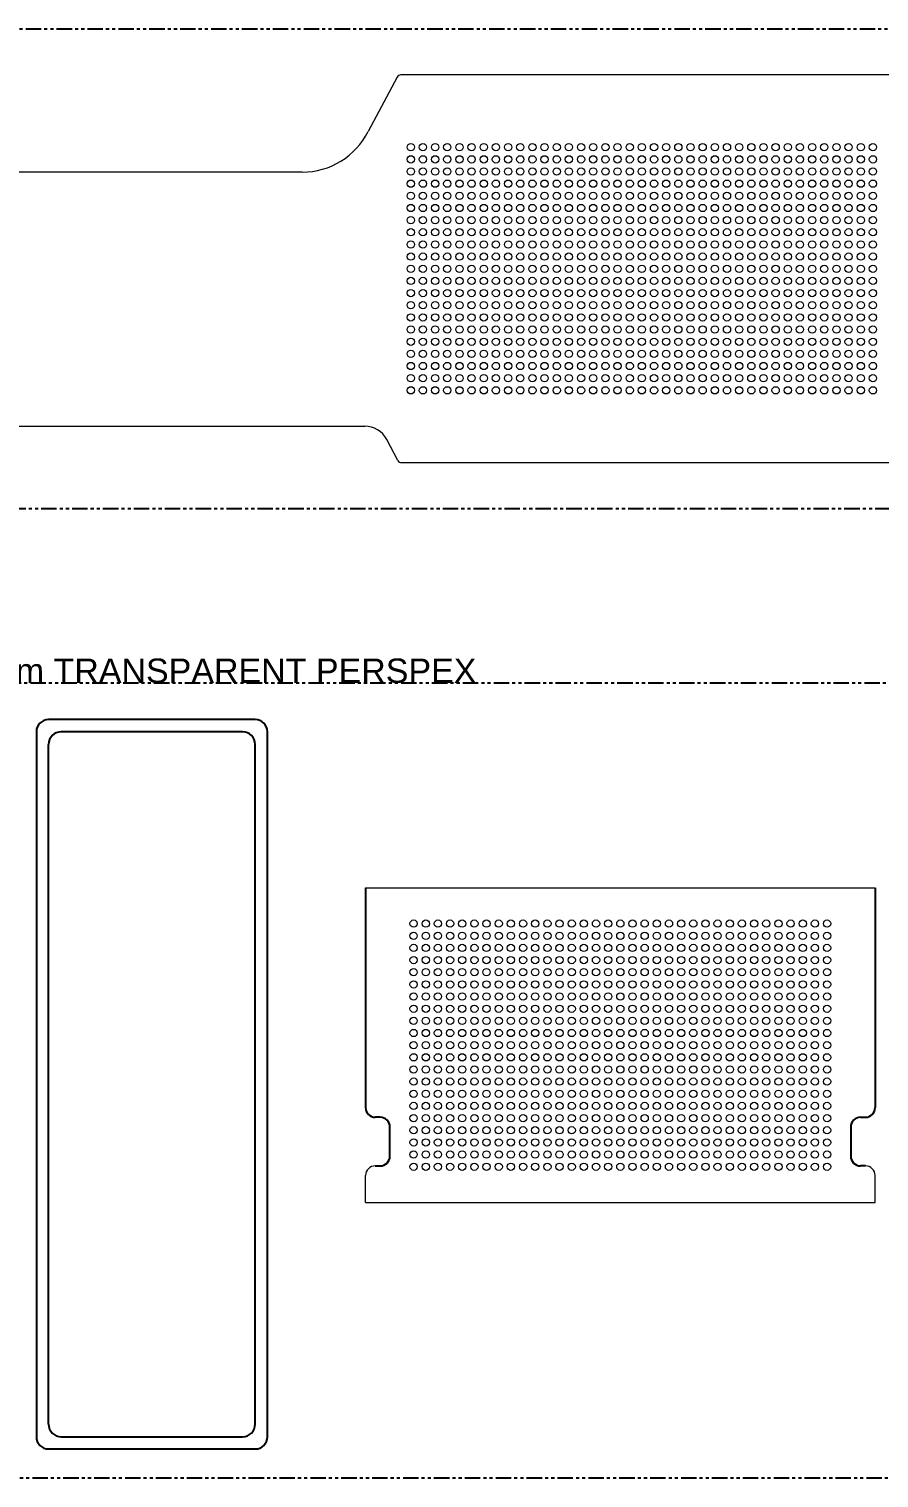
# Model space of a CAD drawing. Header units: millimetres. Extents: x -7 to 2412, y -1919 to -535.
# Drawn here: x 465 to 814, y -1149 to -553 of the extents above; entities that cross this region are included whole.
import ezdxf

# ---------------------------------------------------------------- set-up
doc = ezdxf.new("R2010")
doc.units = ezdxf.units.MM
doc.linetypes.add('PHANTOM', pattern=[12.7, 6.35, -1.27, 1.27, -1.27, 1.27, -1.27])
doc.layers.add('Network', color=7, linetype='PHANTOM')
doc.layers.add('Outer Shell', color=10, linetype='Continuous')
doc.styles.get("Standard").update_dxf_attribs({"font": 'arial.ttf'})

# ---------------------------------------------------------------- blocks, each defined once
blk = doc.blocks.new('A$C375F4423')
at = {"layer": 'Network'}
blk.add_lwpolyline([(451.35, 673.83), (1639.62, 673.83), (1639.62, 346.76), (451.35, 346.76)], close=True, dxfattribs=at)
at = {"layer": 'Outer Shell'}
for p, q in [((563.96, 653.7), (489.46, 653.7)), ((484.21, 368.95), (484.21, 648.45)), ((569.21, 368.95), (569.21, 648.45)), ((614.57, 589.45), (614.57, 499.15)), ((824.07, 589.45), (824.07, 499.15)), ((620.57, 495.15), (618.57, 495.15)), ((818.07, 495.15), (820.07, 495.15)), ((624.57, 479.15), (624.57, 491.15)), ((814.07, 491.15), (814.07, 479.15)), ((618.57, 475.15), (620.57, 475.15)), ((820.07, 475.15), (818.07, 475.15)), ((489.46, 363.7), (563.96, 363.7))]:
    blk.add_line(p, q, dxfattribs=at)
at = {"layer": 'Outer Shell', "linetype": 'Continuous', "lineweight": 15}
for p, q in [((614.57, 589.45), (824.07, 589.45)), ((614.57, 460.15), (614.57, 471.15)), ((824.07, 460.15), (824.07, 471.15)), ((614.57, 460.15), (824.07, 460.15))]:
    blk.add_line(p, q, dxfattribs=at)
at = {"layer": 'Outer Shell'}
for points in [[(569.21, 658.7), (484.21, 658.7)], [(479.21, 653.7), (479.21, 363.7)], [(574.21, 363.7), (574.21, 653.7)], [(484.21, 358.7), (569.21, 358.7)]]:
    blk.add_lwpolyline(points, dxfattribs=at)
for centre, radius, start, end in [((484.21, 653.7), 5, 90, 180), ((569.21, 653.7), 5, 0, 90), ((489.46, 648.45), 5.25, 90, 180), ((563.96, 648.45), 5.25, 0, 90), ((618.57, 499.15), 4, 180, 270), ((620.57, 491.15), 4, 0, 90), ((818.07, 491.15), 4, 90, 180), ((820.07, 499.15), 4, 270, 0), ((620.57, 479.15), 4, 270, 0), ((818.07, 479.15), 4, 180, 270), ((484.21, 363.7), 5, 180, 270), ((489.46, 368.95), 5.25, 180, 270), ((563.96, 368.95), 5.25, 270, 0), ((569.21, 363.7), 5, 270, 0)]:
    blk.add_arc(centre, radius, start, end, dxfattribs=at)
at = {"layer": 'Outer Shell', "lineweight": 15}
for centre, start, end in [((618.57, 471.15), 90, 180), ((820.07, 471.15), 0, 90)]:
    blk.add_arc(centre, 4, start, end, dxfattribs=at)
blk.add_text('4mm TRANSPARENT PERSPEX', height=10).set_placement((451.35, 673.83))

msp = doc.modelspace()

# ---------------------------------------------------------------- linework, layer by layer
at = {"layer": 'Network'}
msp.add_lwpolyline([(-6.61, -553.31), (971.32, -553.31), (971.32, -750.74), (-6.61, -750.74)], close=True, dxfattribs=at)
at = {"layer": 'Outer Shell', "linetype": 'Continuous', "lineweight": 15}
for p, q in [((616.01, -573.12), (604.06, -595.48)), ((911.63, -572.19), (617.55, -572.19)), ((577, -612.19), (395.45, -612.19)), ((370.92, -716.69), (602.67, -716.69)), ((616.34, -730.77), (611.71, -722.11)), ((617.88, -731.69), (911.63, -731.69))]:
    msp.add_line(p, q, dxfattribs=at)
for centre in [(621.63, -601.94), (626.63, -601.94), (631.63, -601.94), (636.63, -601.94), (641.63, -601.94), (646.63, -601.94), (651.63, -601.94), (656.63, -601.94), (661.63, -601.94), (666.63, -601.94), (671.63, -601.94), (676.63, -601.94), (681.63, -601.94), (686.63, -601.94), (691.63, -601.94), (696.63, -601.94), (701.63, -601.94), (706.63, -601.94), (711.63, -601.94), (716.63, -601.94), (721.63, -601.94), (726.63, -601.94), (731.63, -601.94), (736.63, -601.94), (741.63, -601.94), (746.63, -601.94), (751.63, -601.94), (756.63, -601.94), (761.63, -601.94), (766.63, -601.94), (771.63, -601.94), (776.63, -601.94), (781.63, -601.94), (786.63, -601.94), (791.63, -601.94), (796.63, -601.94), (801.63, -601.94), (806.63, -601.94), (811.63, -601.94), (621.63, -606.94), (626.63, -606.94), (631.63, -606.94), (636.63, -606.94), (641.63, -606.94), (646.63, -606.94), (651.63, -606.94), (656.63, -606.94), (661.63, -606.94), (666.63, -606.94), (671.63, -606.94), (676.63, -606.94), (681.63, -606.94), (686.63, -606.94), (691.63, -606.94), (696.63, -606.94), (701.63, -606.94), (706.63, -606.94), (711.63, -606.94), (716.63, -606.94), (721.63, -606.94), (726.63, -606.94), (731.63, -606.94), (736.63, -606.94), (741.63, -606.94), (746.63, -606.94), (751.63, -606.94), (756.63, -606.94), (761.63, -606.94), (766.63, -606.94), (771.63, -606.94), (776.63, -606.94), (781.63, -606.94), (786.63, -606.94), (791.63, -606.94), (796.63, -606.94), (801.63, -606.94), (806.63, -606.94), (811.63, -606.94), (621.63, -611.94), (626.63, -611.94), (631.63, -611.94), (636.63, -611.94), (641.63, -611.94), (646.63, -611.94), (651.63, -611.94), (656.63, -611.94), (661.63, -611.94), (666.63, -611.94), (671.63, -611.94), (676.63, -611.94), (681.63, -611.94), (686.63, -611.94), (691.63, -611.94), (696.63, -611.94), (701.63, -611.94), (706.63, -611.94), (711.63, -611.94), (716.63, -611.94), (721.63, -611.94), (726.63, -611.94), (731.63, -611.94), (736.63, -611.94), (741.63, -611.94), (746.63, -611.94), (751.63, -611.94), (756.63, -611.94), (761.63, -611.94), (766.63, -611.94), (771.63, -611.94), (776.63, -611.94), (781.63, -611.94), (786.63, -611.94), (791.63, -611.94), (796.63, -611.94), (801.63, -611.94), (806.63, -611.94), (811.63, -611.94), (621.63, -616.94), (626.63, -616.94), (631.63, -616.94), (636.63, -616.94), (641.63, -616.94), (646.63, -616.94), (651.63, -616.94), (656.63, -616.94), (661.63, -616.94), (666.63, -616.94), (671.63, -616.94), (676.63, -616.94), (681.63, -616.94), (686.63, -616.94), (691.63, -616.94), (696.63, -616.94), (701.63, -616.94), (706.63, -616.94), (711.63, -616.94), (716.63, -616.94), (721.63, -616.94), (726.63, -616.94), (731.63, -616.94), (736.63, -616.94), (741.63, -616.94), (746.63, -616.94), (751.63, -616.94), (756.63, -616.94), (761.63, -616.94), (766.63, -616.94), (771.63, -616.94), (776.63, -616.94), (781.63, -616.94), (786.63, -616.94), (791.63, -616.94), (796.63, -616.94), (801.63, -616.94), (806.63, -616.94), (811.63, -616.94), (621.63, -621.94), (621.63, -626.94), (626.63, -621.94), (626.63, -626.94), (631.63, -621.94), (631.63, -626.94), (636.63, -621.94), (636.63, -626.94), (641.63, -621.94), (641.63, -626.94), (646.63, -621.94), (646.63, -626.94), (651.63, -621.94), (651.63, -626.94), (656.63, -621.94), (656.63, -626.94), (661.63, -621.94), (661.63, -626.94), (666.63, -621.94), (666.63, -626.94), (671.63, -621.94), (671.63, -626.94), (676.63, -621.94), (676.63, -626.94), (681.63, -621.94), (681.63, -626.94), (686.63, -621.94), (686.63, -626.94), (691.63, -621.94), (691.63, -626.94), (696.63, -621.94), (696.63, -626.94), (701.63, -621.94), (701.63, -626.94), (706.63, -621.94), (706.63, -626.94), (711.63, -621.94), (711.63, -626.94), (716.63, -621.94), (716.63, -626.94), (721.63, -621.94), (721.63, -626.94), (726.63, -621.94), (726.63, -626.94), (731.63, -621.94), (731.63, -626.94), (736.63, -621.94), (736.63, -626.94), (741.63, -621.94), (741.63, -626.94), (746.63, -621.94), (746.63, -626.94), (751.63, -621.94), (751.63, -626.94), (756.63, -621.94), (756.63, -626.94), (761.63, -621.94), (761.63, -626.94), (766.63, -621.94), (766.63, -626.94), (771.63, -621.94), (771.63, -626.94), (776.63, -621.94), (776.63, -626.94), (781.63, -621.94), (781.63, -626.94), (786.63, -621.94), (786.63, -626.94), (791.63, -621.94), (791.63, -626.94), (796.63, -621.94), (796.63, -626.94), (801.63, -621.94), (801.63, -626.94), (806.63, -621.94), (806.63, -626.94), (811.63, -621.94), (811.63, -626.94), (621.63, -631.94), (626.63, -631.94), (631.63, -631.94), (636.63, -631.94), (641.63, -631.94), (646.63, -631.94), (651.63, -631.94), (656.63, -631.94), (661.63, -631.94), (666.63, -631.94), (671.63, -631.94), (676.63, -631.94), (681.63, -631.94), (686.63, -631.94), (691.63, -631.94), (696.63, -631.94), (701.63, -631.94), (706.63, -631.94), (711.63, -631.94), (716.63, -631.94), (721.63, -631.94), (726.63, -631.94), (731.63, -631.94), (736.63, -631.94), (741.63, -631.94), (746.63, -631.94), (751.63, -631.94), (756.63, -631.94), (761.63, -631.94), (766.63, -631.94), (771.63, -631.94), (776.63, -631.94), (781.63, -631.94), (786.63, -631.94), (791.63, -631.94), (796.63, -631.94), (801.63, -631.94), (806.63, -631.94), (811.63, -631.94), (621.63, -636.94), (626.63, -636.94), (631.63, -636.94), (636.63, -636.94), (641.63, -636.94), (646.63, -636.94), (651.63, -636.94), (656.63, -636.94), (661.63, -636.94), (666.63, -636.94), (671.63, -636.94), (676.63, -636.94), (681.63, -636.94), (686.63, -636.94), (691.63, -636.94), (696.63, -636.94), (701.63, -636.94), (706.63, -636.94), (711.63, -636.94), (716.63, -636.94), (721.63, -636.94), (726.63, -636.94), (731.63, -636.94), (736.63, -636.94), (741.63, -636.94), (746.63, -636.94), (751.63, -636.94), (756.63, -636.94), (761.63, -636.94), (766.63, -636.94), (771.63, -636.94), (776.63, -636.94), (781.63, -636.94), (786.63, -636.94), (791.63, -636.94), (796.63, -636.94), (801.63, -636.94), (806.63, -636.94), (811.63, -636.94), (621.63, -641.94), (626.63, -641.94), (631.63, -641.94), (636.63, -641.94), (641.63, -641.94), (646.63, -641.94), (651.63, -641.94), (656.63, -641.94), (661.63, -641.94), (666.63, -641.94), (671.63, -641.94), (676.63, -641.94), (681.63, -641.94), (686.63, -641.94), (691.63, -641.94), (696.63, -641.94), (701.63, -641.94), (706.63, -641.94), (711.63, -641.94), (716.63, -641.94), (721.63, -641.94), (726.63, -641.94), (731.63, -641.94), (736.63, -641.94), (741.63, -641.94), (746.63, -641.94), (751.63, -641.94), (756.63, -641.94), (761.63, -641.94), (766.63, -641.94), (771.63, -641.94), (776.63, -641.94), (781.63, -641.94), (786.63, -641.94), (791.63, -641.94), (796.63, -641.94), (801.63, -641.94), (806.63, -641.94), (811.63, -641.94), (621.63, -646.94), (626.63, -646.94), (631.63, -646.94), (636.63, -646.94), (641.63, -646.94), (646.63, -646.94), (651.63, -646.94), (656.63, -646.94), (661.63, -646.94), (666.63, -646.94), (671.63, -646.94), (676.63, -646.94), (681.63, -646.94), (686.63, -646.94), (691.63, -646.94), (696.63, -646.94), (701.63, -646.94), (706.63, -646.94), (711.63, -646.94), (716.63, -646.94), (721.63, -646.94), (726.63, -646.94), (731.63, -646.94), (736.63, -646.94), (741.63, -646.94), (746.63, -646.94), (751.63, -646.94), (756.63, -646.94), (761.63, -646.94), (766.63, -646.94), (771.63, -646.94), (776.63, -646.94), (781.63, -646.94), (786.63, -646.94), (791.63, -646.94), (796.63, -646.94), (801.63, -646.94), (806.63, -646.94), (811.63, -646.94), (621.63, -651.94), (621.63, -656.94), (626.63, -651.94), (626.63, -656.94), (631.63, -651.94), (631.63, -656.94), (636.63, -651.94), (636.63, -656.94), (641.63, -651.94), (641.63, -656.94), (646.63, -651.94), (646.63, -656.94), (651.63, -651.94), (651.63, -656.94), (656.63, -651.94), (656.63, -656.94), (661.63, -651.94), (661.63, -656.94), (666.63, -651.94), (666.63, -656.94), (671.63, -651.94), (671.63, -656.94), (676.63, -651.94), (676.63, -656.94), (681.63, -651.94), (681.63, -656.94), (686.63, -651.94), (686.63, -656.94), (691.63, -651.94), (691.63, -656.94), (696.63, -651.94), (696.63, -656.94), (701.63, -651.94), (701.63, -656.94), (706.63, -651.94), (706.63, -656.94), (711.63, -651.94), (711.63, -656.94), (716.63, -651.94), (716.63, -656.94), (721.63, -651.94), (721.63, -656.94), (726.63, -651.94), (726.63, -656.94), (731.63, -651.94), (731.63, -656.94), (736.63, -651.94), (736.63, -656.94), (741.63, -651.94), (741.63, -656.94), (746.63, -651.94), (746.63, -656.94), (751.63, -651.94), (751.63, -656.94), (756.63, -651.94), (756.63, -656.94), (761.63, -651.94), (761.63, -656.94), (766.63, -651.94), (766.63, -656.94), (771.63, -651.94), (771.63, -656.94), (776.63, -651.94), (776.63, -656.94), (781.63, -651.94), (781.63, -656.94), (786.63, -651.94), (786.63, -656.94), (791.63, -651.94), (791.63, -656.94), (796.63, -651.94), (796.63, -656.94), (801.63, -651.94), (801.63, -656.94), (806.63, -651.94), (806.63, -656.94), (811.63, -651.94), (811.63, -656.94), (621.63, -661.94), (626.63, -661.94), (631.63, -661.94), (636.63, -661.94), (641.63, -661.94), (646.63, -661.94), (651.63, -661.94), (656.63, -661.94), (661.63, -661.94), (666.63, -661.94), (671.63, -661.94), (676.63, -661.94), (681.63, -661.94), (686.63, -661.94), (691.63, -661.94), (696.63, -661.94), (701.63, -661.94), (706.63, -661.94), (711.63, -661.94), (716.63, -661.94), (721.63, -661.94), (726.63, -661.94), (731.63, -661.94), (736.63, -661.94), (741.63, -661.94), (746.63, -661.94), (751.63, -661.94), (756.63, -661.94), (761.63, -661.94), (766.63, -661.94), (771.63, -661.94), (776.63, -661.94), (781.63, -661.94), (786.63, -661.94), (791.63, -661.94), (796.63, -661.94), (801.63, -661.94), (806.63, -661.94), (811.63, -661.94), (621.63, -666.94), (626.63, -666.94), (631.63, -666.94), (636.63, -666.94), (641.63, -666.94), (646.63, -666.94), (651.63, -666.94), (656.63, -666.94), (661.63, -666.94), (666.63, -666.94), (671.63, -666.94), (676.63, -666.94), (681.63, -666.94), (686.63, -666.94), (691.63, -666.94), (696.63, -666.94), (701.63, -666.94), (706.63, -666.94), (711.63, -666.94), (716.63, -666.94), (721.63, -666.94), (726.63, -666.94), (731.63, -666.94), (736.63, -666.94), (741.63, -666.94), (746.63, -666.94), (751.63, -666.94), (756.63, -666.94), (761.63, -666.94), (766.63, -666.94), (771.63, -666.94), (776.63, -666.94), (781.63, -666.94), (786.63, -666.94), (791.63, -666.94), (796.63, -666.94), (801.63, -666.94), (806.63, -666.94), (811.63, -666.94), (621.63, -671.94), (626.63, -671.94), (631.63, -671.94), (636.63, -671.94), (641.63, -671.94), (646.63, -671.94), (651.63, -671.94), (656.63, -671.94), (661.63, -671.94), (666.63, -671.94), (671.63, -671.94), (676.63, -671.94), (681.63, -671.94), (686.63, -671.94), (691.63, -671.94), (696.63, -671.94), (701.63, -671.94), (706.63, -671.94), (711.63, -671.94), (716.63, -671.94), (721.63, -671.94), (726.63, -671.94), (731.63, -671.94), (736.63, -671.94), (741.63, -671.94), (746.63, -671.94), (751.63, -671.94), (756.63, -671.94), (761.63, -671.94), (766.63, -671.94), (771.63, -671.94), (776.63, -671.94), (781.63, -671.94), (786.63, -671.94), (791.63, -671.94), (796.63, -671.94), (801.63, -671.94), (806.63, -671.94), (811.63, -671.94), (621.63, -676.94), (626.63, -676.94), (631.63, -676.94), (636.63, -676.94), (641.63, -676.94), (646.63, -676.94), (651.63, -676.94), (656.63, -676.94), (661.63, -676.94), (666.63, -676.94), (671.63, -676.94), (676.63, -676.94), (681.63, -676.94), (686.63, -676.94), (691.63, -676.94), (696.63, -676.94), (701.63, -676.94), (706.63, -676.94), (711.63, -676.94), (716.63, -676.94), (721.63, -676.94), (726.63, -676.94), (731.63, -676.94), (736.63, -676.94), (741.63, -676.94), (746.63, -676.94), (751.63, -676.94), (756.63, -676.94), (761.63, -676.94), (766.63, -676.94), (771.63, -676.94), (776.63, -676.94), (781.63, -676.94), (786.63, -676.94), (791.63, -676.94), (796.63, -676.94), (801.63, -676.94), (806.63, -676.94), (811.63, -676.94), (621.63, -681.94), (626.63, -681.94), (631.63, -681.94), (636.63, -681.94), (641.63, -681.94), (646.63, -681.94), (651.63, -681.94), (656.63, -681.94), (661.63, -681.94), (666.63, -681.94), (671.63, -681.94), (676.63, -681.94), (681.63, -681.94), (686.63, -681.94), (691.63, -681.94), (696.63, -681.94), (701.63, -681.94), (706.63, -681.94), (711.63, -681.94), (716.63, -681.94), (721.63, -681.94), (726.63, -681.94), (731.63, -681.94), (736.63, -681.94), (741.63, -681.94), (746.63, -681.94), (751.63, -681.94), (756.63, -681.94), (761.63, -681.94), (766.63, -681.94), (771.63, -681.94), (776.63, -681.94), (781.63, -681.94), (786.63, -681.94), (791.63, -681.94), (796.63, -681.94), (801.63, -681.94), (806.63, -681.94), (811.63, -681.94), (621.63, -686.94), (621.63, -691.94), (626.63, -686.94), (626.63, -691.94), (631.63, -686.94), (631.63, -691.94), (636.63, -686.94), (636.63, -691.94), (641.63, -686.94), (641.63, -691.94), (646.63, -686.94), (646.63, -691.94), (651.63, -686.94), (651.63, -691.94), (656.63, -686.94), (656.63, -691.94), (661.63, -686.94), (661.63, -691.94), (666.63, -686.94), (666.63, -691.94), (671.63, -686.94), (671.63, -691.94), (676.63, -686.94), (676.63, -691.94), (681.63, -686.94), (681.63, -691.94), (686.63, -686.94), (686.63, -691.94), (691.63, -686.94), (691.63, -691.94), (696.63, -686.94), (696.63, -691.94), (701.63, -686.94), (701.63, -691.94), (706.63, -686.94), (706.63, -691.94), (711.63, -686.94), (711.63, -691.94), (716.63, -686.94), (716.63, -691.94), (721.63, -686.94), (721.63, -691.94), (726.63, -686.94), (726.63, -691.94), (731.63, -686.94), (731.63, -691.94), (736.63, -686.94), (736.63, -691.94), (741.63, -686.94), (741.63, -691.94), (746.63, -686.94), (746.63, -691.94), (751.63, -686.94), (751.63, -691.94), (756.63, -686.94), (756.63, -691.94), (761.63, -686.94), (761.63, -691.94), (766.63, -686.94), (766.63, -691.94), (771.63, -686.94), (771.63, -691.94), (776.63, -686.94), (776.63, -691.94), (781.63, -686.94), (781.63, -691.94), (786.63, -686.94), (786.63, -691.94), (791.63, -686.94), (791.63, -691.94), (796.63, -686.94), (796.63, -691.94), (801.63, -686.94), (801.63, -691.94), (806.63, -686.94), (806.63, -691.94), (811.63, -686.94), (811.63, -691.94), (621.63, -696.94), (626.63, -696.94), (631.63, -696.94), (636.63, -696.94), (641.63, -696.94), (646.63, -696.94), (651.63, -696.94), (656.63, -696.94), (661.63, -696.94), (666.63, -696.94), (671.63, -696.94), (676.63, -696.94), (681.63, -696.94), (686.63, -696.94), (691.63, -696.94), (696.63, -696.94), (701.63, -696.94), (706.63, -696.94), (711.63, -696.94), (716.63, -696.94), (721.63, -696.94), (726.63, -696.94), (731.63, -696.94), (736.63, -696.94), (741.63, -696.94), (746.63, -696.94), (751.63, -696.94), (756.63, -696.94), (761.63, -696.94), (766.63, -696.94), (771.63, -696.94), (776.63, -696.94), (781.63, -696.94), (786.63, -696.94), (791.63, -696.94), (796.63, -696.94), (801.63, -696.94), (806.63, -696.94), (811.63, -696.94), (621.63, -701.94), (626.63, -701.94), (631.63, -701.94), (636.63, -701.94), (641.63, -701.94), (646.63, -701.94), (651.63, -701.94), (656.63, -701.94), (661.63, -701.94), (666.63, -701.94), (671.63, -701.94), (676.63, -701.94), (681.63, -701.94), (686.63, -701.94), (691.63, -701.94), (696.63, -701.94), (701.63, -701.94), (706.63, -701.94), (711.63, -701.94), (716.63, -701.94), (721.63, -701.94), (726.63, -701.94), (731.63, -701.94), (736.63, -701.94), (741.63, -701.94), (746.63, -701.94), (751.63, -701.94), (756.63, -701.94), (761.63, -701.94), (766.63, -701.94), (771.63, -701.94), (776.63, -701.94), (781.63, -701.94), (786.63, -701.94), (791.63, -701.94), (796.63, -701.94), (801.63, -701.94), (806.63, -701.94), (811.63, -701.94), (622.78, -921.29), (627.78, -921.29), (632.78, -921.29), (637.78, -921.29), (642.78, -921.29), (647.78, -921.29), (652.78, -921.29), (657.78, -921.29), (662.78, -921.29), (667.78, -921.29), (672.78, -921.29), (677.78, -921.29), (682.78, -921.29), (687.78, -921.29), (692.78, -921.29), (697.78, -921.29), (702.78, -921.29), (707.78, -921.29), (712.78, -921.29), (717.78, -921.29), (722.78, -921.29), (727.78, -921.29), (732.78, -921.29), (737.78, -921.29), (742.78, -921.29), (747.78, -921.29), (752.78, -921.29), (757.78, -921.29), (762.78, -921.29), (767.78, -921.29), (772.78, -921.29), (777.78, -921.29), (782.78, -921.29), (787.78, -921.29), (792.78, -921.29), (622.78, -926.29), (622.78, -931.29), (627.78, -926.29), (627.78, -931.29), (632.78, -926.29), (632.78, -931.29), (637.78, -926.29), (637.78, -931.29), (642.78, -926.29), (642.78, -931.29), (647.78, -926.29), (647.78, -931.29), (652.78, -926.29), (652.78, -931.29), (657.78, -926.29), (657.78, -931.29), (662.78, -926.29), (662.78, -931.29), (667.78, -926.29), (667.78, -931.29), (672.78, -926.29), (672.78, -931.29), (677.78, -926.29), (677.78, -931.29), (682.78, -926.29), (682.78, -931.29), (687.78, -926.29), (687.78, -931.29), (692.78, -926.29), (692.78, -931.29), (697.78, -926.29), (697.78, -931.29), (702.78, -926.29), (702.78, -931.29), (707.78, -926.29), (707.78, -931.29), (712.78, -926.29), (712.78, -931.29), (717.78, -926.29), (717.78, -931.29), (722.78, -926.29), (722.78, -931.29), (727.78, -926.29), (727.78, -931.29), (732.78, -926.29), (732.78, -931.29), (737.78, -926.29), (737.78, -931.29), (742.78, -926.29), (742.78, -931.29), (747.78, -926.29), (747.78, -931.29), (752.78, -926.29), (752.78, -931.29), (757.78, -926.29), (757.78, -931.29), (762.78, -926.29), (762.78, -931.29), (767.78, -926.29), (767.78, -931.29), (772.78, -926.29), (772.78, -931.29), (777.78, -926.29), (777.78, -931.29), (782.78, -926.29), (782.78, -931.29), (787.78, -926.29), (787.78, -931.29), (792.78, -926.29), (792.78, -931.29), (622.78, -936.29), (627.78, -936.29), (632.78, -936.29), (637.78, -936.29), (642.78, -936.29), (647.78, -936.29), (652.78, -936.29), (657.78, -936.29), (662.78, -936.29), (667.78, -936.29), (672.78, -936.29), (677.78, -936.29), (682.78, -936.29), (687.78, -936.29), (692.78, -936.29), (697.78, -936.29), (702.78, -936.29), (707.78, -936.29), (712.78, -936.29), (717.78, -936.29), (722.78, -936.29), (727.78, -936.29), (732.78, -936.29), (737.78, -936.29), (742.78, -936.29), (747.78, -936.29), (752.78, -936.29), (757.78, -936.29), (762.78, -936.29), (767.78, -936.29), (772.78, -936.29), (777.78, -936.29), (782.78, -936.29), (787.78, -936.29), (792.78, -936.29), (622.78, -941.29), (627.78, -941.29), (632.78, -941.29), (637.78, -941.29), (642.78, -941.29), (647.78, -941.29), (652.78, -941.29), (657.78, -941.29), (662.78, -941.29), (667.78, -941.29), (672.78, -941.29), (677.78, -941.29), (682.78, -941.29), (687.78, -941.29), (692.78, -941.29), (697.78, -941.29), (702.78, -941.29), (707.78, -941.29), (712.78, -941.29), (717.78, -941.29), (722.78, -941.29), (727.78, -941.29), (732.78, -941.29), (737.78, -941.29), (742.78, -941.29), (747.78, -941.29), (752.78, -941.29), (757.78, -941.29), (762.78, -941.29), (767.78, -941.29), (772.78, -941.29), (777.78, -941.29), (782.78, -941.29), (787.78, -941.29), (792.78, -941.29), (622.78, -946.29), (627.78, -946.29), (632.78, -946.29), (637.78, -946.29), (642.78, -946.29), (647.78, -946.29), (652.78, -946.29), (657.78, -946.29), (662.78, -946.29), (667.78, -946.29), (672.78, -946.29), (677.78, -946.29), (682.78, -946.29), (687.78, -946.29), (692.78, -946.29), (697.78, -946.29), (702.78, -946.29), (707.78, -946.29), (712.78, -946.29), (717.78, -946.29), (722.78, -946.29), (727.78, -946.29), (732.78, -946.29), (737.78, -946.29), (742.78, -946.29), (747.78, -946.29), (752.78, -946.29), (757.78, -946.29), (762.78, -946.29), (767.78, -946.29), (772.78, -946.29), (777.78, -946.29), (782.78, -946.29), (787.78, -946.29), (792.78, -946.29), (622.78, -951.29), (627.78, -951.29), (632.78, -951.29), (637.78, -951.29), (642.78, -951.29), (647.78, -951.29), (652.78, -951.29), (657.78, -951.29), (662.78, -951.29), (667.78, -951.29), (672.78, -951.29), (677.78, -951.29), (682.78, -951.29), (687.78, -951.29), (692.78, -951.29), (697.78, -951.29), (702.78, -951.29), (707.78, -951.29), (712.78, -951.29), (717.78, -951.29), (722.78, -951.29), (727.78, -951.29), (732.78, -951.29), (737.78, -951.29), (742.78, -951.29), (747.78, -951.29), (752.78, -951.29), (757.78, -951.29), (762.78, -951.29), (767.78, -951.29), (772.78, -951.29), (777.78, -951.29), (782.78, -951.29), (787.78, -951.29), (792.78, -951.29), (622.78, -956.29), (627.78, -956.29), (632.78, -956.29), (637.78, -956.29), (642.78, -956.29), (647.78, -956.29), (652.78, -956.29), (657.78, -956.29), (662.78, -956.29), (667.78, -956.29), (672.78, -956.29), (677.78, -956.29), (682.78, -956.29), (687.78, -956.29), (692.78, -956.29), (697.78, -956.29), (702.78, -956.29), (707.78, -956.29), (712.78, -956.29), (717.78, -956.29), (722.78, -956.29), (727.78, -956.29), (732.78, -956.29), (737.78, -956.29), (742.78, -956.29), (747.78, -956.29), (752.78, -956.29), (757.78, -956.29), (762.78, -956.29), (767.78, -956.29), (772.78, -956.29), (777.78, -956.29), (782.78, -956.29), (787.78, -956.29), (792.78, -956.29), (622.78, -961.29), (622.78, -966.29), (627.78, -961.29), (627.78, -966.29), (632.78, -961.29), (632.78, -966.29), (637.78, -961.29), (637.78, -966.29), (642.78, -961.29), (642.78, -966.29), (647.78, -961.29), (647.78, -966.29), (652.78, -961.29), (652.78, -966.29), (657.78, -961.29), (657.78, -966.29), (662.78, -961.29), (662.78, -966.29), (667.78, -961.29), (667.78, -966.29), (672.78, -961.29), (672.78, -966.29), (677.78, -961.29), (677.78, -966.29), (682.78, -961.29), (682.78, -966.29), (687.78, -961.29), (687.78, -966.29), (692.78, -961.29), (692.78, -966.29), (697.78, -961.29), (697.78, -966.29), (702.78, -961.29), (702.78, -966.29), (707.78, -961.29), (707.78, -966.29), (712.78, -961.29), (712.78, -966.29), (717.78, -961.29), (717.78, -966.29), (722.78, -961.29), (722.78, -966.29), (727.78, -961.29), (727.78, -966.29), (732.78, -961.29), (732.78, -966.29), (737.78, -961.29), (737.78, -966.29), (742.78, -961.29), (742.78, -966.29), (747.78, -961.29), (747.78, -966.29), (752.78, -961.29), (752.78, -966.29), (757.78, -961.29), (757.78, -966.29), (762.78, -961.29), (762.78, -966.29), (767.78, -961.29), (767.78, -966.29), (772.78, -961.29), (772.78, -966.29), (777.78, -961.29), (777.78, -966.29), (782.78, -961.29), (782.78, -966.29), (787.78, -961.29), (787.78, -966.29), (792.78, -961.29), (792.78, -966.29), (622.78, -971.29), (627.78, -971.29), (632.78, -971.29), (637.78, -971.29), (642.78, -971.29), (647.78, -971.29), (652.78, -971.29), (657.78, -971.29), (662.78, -971.29), (667.78, -971.29), (672.78, -971.29), (677.78, -971.29), (682.78, -971.29), (687.78, -971.29), (692.78, -971.29), (697.78, -971.29), (702.78, -971.29), (707.78, -971.29), (712.78, -971.29), (717.78, -971.29), (722.78, -971.29), (727.78, -971.29), (732.78, -971.29), (737.78, -971.29), (742.78, -971.29), (747.78, -971.29), (752.78, -971.29), (757.78, -971.29), (762.78, -971.29), (767.78, -971.29), (772.78, -971.29), (777.78, -971.29), (782.78, -971.29), (787.78, -971.29), (792.78, -971.29), (622.78, -976.29), (627.78, -976.29), (632.78, -976.29), (637.78, -976.29), (642.78, -976.29), (647.78, -976.29), (652.78, -976.29), (657.78, -976.29), (662.78, -976.29), (667.78, -976.29), (672.78, -976.29), (677.78, -976.29), (682.78, -976.29), (687.78, -976.29), (692.78, -976.29), (697.78, -976.29), (702.78, -976.29), (707.78, -976.29), (712.78, -976.29), (717.78, -976.29), (722.78, -976.29), (727.78, -976.29), (732.78, -976.29), (737.78, -976.29), (742.78, -976.29), (747.78, -976.29), (752.78, -976.29), (757.78, -976.29), (762.78, -976.29), (767.78, -976.29), (772.78, -976.29), (777.78, -976.29), (782.78, -976.29), (787.78, -976.29), (792.78, -976.29), (622.78, -981.29), (627.78, -981.29), (632.78, -981.29), (637.78, -981.29), (642.78, -981.29), (647.78, -981.29), (652.78, -981.29), (657.78, -981.29), (662.78, -981.29), (667.78, -981.29), (672.78, -981.29), (677.78, -981.29), (682.78, -981.29), (687.78, -981.29), (692.78, -981.29), (697.78, -981.29), (702.78, -981.29), (707.78, -981.29), (712.78, -981.29), (717.78, -981.29), (722.78, -981.29), (727.78, -981.29), (732.78, -981.29), (737.78, -981.29), (742.78, -981.29), (747.78, -981.29), (752.78, -981.29), (757.78, -981.29), (762.78, -981.29), (767.78, -981.29), (772.78, -981.29), (777.78, -981.29), (782.78, -981.29), (787.78, -981.29), (792.78, -981.29), (622.78, -986.29), (627.78, -986.29), (632.78, -986.29), (637.78, -986.29), (642.78, -986.29), (647.78, -986.29), (652.78, -986.29), (657.78, -986.29), (662.78, -986.29), (667.78, -986.29), (672.78, -986.29), (677.78, -986.29), (682.78, -986.29), (687.78, -986.29), (692.78, -986.29), (697.78, -986.29), (702.78, -986.29), (707.78, -986.29), (712.78, -986.29), (717.78, -986.29), (722.78, -986.29), (727.78, -986.29), (732.78, -986.29), (737.78, -986.29), (742.78, -986.29), (747.78, -986.29), (752.78, -986.29), (757.78, -986.29), (762.78, -986.29), (767.78, -986.29), (772.78, -986.29), (777.78, -986.29), (782.78, -986.29), (787.78, -986.29), (792.78, -986.29), (622.78, -991.29), (622.78, -996.29), (627.78, -991.29), (627.78, -996.29), (632.78, -991.29), (632.78, -996.29), (637.78, -991.29), (637.78, -996.29), (642.78, -991.29), (642.78, -996.29), (647.78, -991.29), (647.78, -996.29), (652.78, -991.29), (652.78, -996.29), (657.78, -991.29), (657.78, -996.29), (662.78, -991.29), (662.78, -996.29), (667.78, -991.29), (667.78, -996.29), (672.78, -991.29), (672.78, -996.29), (677.78, -991.29), (677.78, -996.29), (682.78, -991.29), (682.78, -996.29), (687.78, -991.29), (687.78, -996.29), (692.78, -991.29), (692.78, -996.29), (697.78, -991.29), (697.78, -996.29), (702.78, -991.29), (702.78, -996.29), (707.78, -991.29), (707.78, -996.29), (712.78, -991.29), (712.78, -996.29), (717.78, -991.29), (717.78, -996.29), (722.78, -991.29), (722.78, -996.29), (727.78, -991.29), (727.78, -996.29), (732.78, -991.29), (732.78, -996.29), (737.78, -991.29), (737.78, -996.29), (742.78, -991.29), (742.78, -996.29), (747.78, -991.29), (747.78, -996.29), (752.78, -991.29), (752.78, -996.29), (757.78, -991.29), (757.78, -996.29), (762.78, -991.29), (762.78, -996.29), (767.78, -991.29), (767.78, -996.29), (772.78, -991.29), (772.78, -996.29), (777.78, -991.29), (777.78, -996.29), (782.78, -991.29), (782.78, -996.29), (787.78, -991.29), (787.78, -996.29), (792.78, -991.29), (792.78, -996.29), (622.78, -1001.29), (627.78, -1001.29), (632.78, -1001.29), (637.78, -1001.29), (642.78, -1001.29), (647.78, -1001.29), (652.78, -1001.29), (657.78, -1001.29), (662.78, -1001.29), (667.78, -1001.29), (672.78, -1001.29), (677.78, -1001.29), (682.78, -1001.29), (687.78, -1001.29), (692.78, -1001.29), (697.78, -1001.29), (702.78, -1001.29), (707.78, -1001.29), (712.78, -1001.29), (717.78, -1001.29), (722.78, -1001.29), (727.78, -1001.29), (732.78, -1001.29), (737.78, -1001.29), (742.78, -1001.29), (747.78, -1001.29), (752.78, -1001.29), (757.78, -1001.29), (762.78, -1001.29), (767.78, -1001.29), (772.78, -1001.29), (777.78, -1001.29), (782.78, -1001.29), (787.78, -1001.29), (792.78, -1001.29), (622.78, -1006.29), (627.78, -1006.29), (632.78, -1006.29), (637.78, -1006.29), (642.78, -1006.29), (647.78, -1006.29), (652.78, -1006.29), (657.78, -1006.29), (662.78, -1006.29), (667.78, -1006.29), (672.78, -1006.29), (677.78, -1006.29), (682.78, -1006.29), (687.78, -1006.29), (692.78, -1006.29), (697.78, -1006.29), (702.78, -1006.29), (707.78, -1006.29), (712.78, -1006.29), (717.78, -1006.29), (722.78, -1006.29), (727.78, -1006.29), (732.78, -1006.29), (737.78, -1006.29), (742.78, -1006.29), (747.78, -1006.29), (752.78, -1006.29), (757.78, -1006.29), (762.78, -1006.29), (767.78, -1006.29), (772.78, -1006.29), (777.78, -1006.29), (782.78, -1006.29), (787.78, -1006.29), (792.78, -1006.29), (622.78, -1011.29), (627.78, -1011.29), (632.78, -1011.29), (637.78, -1011.29), (642.78, -1011.29), (647.78, -1011.29), (652.78, -1011.29), (657.78, -1011.29), (662.78, -1011.29), (667.78, -1011.29), (672.78, -1011.29), (677.78, -1011.29), (682.78, -1011.29), (687.78, -1011.29), (692.78, -1011.29), (697.78, -1011.29), (702.78, -1011.29), (707.78, -1011.29), (712.78, -1011.29), (717.78, -1011.29), (722.78, -1011.29), (727.78, -1011.29), (732.78, -1011.29), (737.78, -1011.29), (742.78, -1011.29), (747.78, -1011.29), (752.78, -1011.29), (757.78, -1011.29), (762.78, -1011.29), (767.78, -1011.29), (772.78, -1011.29), (777.78, -1011.29), (782.78, -1011.29), (787.78, -1011.29), (792.78, -1011.29), (622.78, -1016.29), (627.78, -1016.29), (632.78, -1016.29), (637.78, -1016.29), (642.78, -1016.29), (647.78, -1016.29), (652.78, -1016.29), (657.78, -1016.29), (662.78, -1016.29), (667.78, -1016.29), (672.78, -1016.29), (677.78, -1016.29), (682.78, -1016.29), (687.78, -1016.29), (692.78, -1016.29), (697.78, -1016.29), (702.78, -1016.29), (707.78, -1016.29), (712.78, -1016.29), (717.78, -1016.29), (722.78, -1016.29), (727.78, -1016.29), (732.78, -1016.29), (737.78, -1016.29), (742.78, -1016.29), (747.78, -1016.29), (752.78, -1016.29), (757.78, -1016.29), (762.78, -1016.29), (767.78, -1016.29), (772.78, -1016.29), (777.78, -1016.29), (782.78, -1016.29), (787.78, -1016.29), (792.78, -1016.29), (622.78, -1021.29), (627.78, -1021.29), (632.78, -1021.29), (637.78, -1021.29), (642.78, -1021.29), (647.78, -1021.29), (652.78, -1021.29), (657.78, -1021.29), (662.78, -1021.29), (667.78, -1021.29), (672.78, -1021.29), (677.78, -1021.29), (682.78, -1021.29), (687.78, -1021.29), (692.78, -1021.29), (697.78, -1021.29), (702.78, -1021.29), (707.78, -1021.29), (712.78, -1021.29), (717.78, -1021.29), (722.78, -1021.29), (727.78, -1021.29), (732.78, -1021.29), (737.78, -1021.29), (742.78, -1021.29), (747.78, -1021.29), (752.78, -1021.29), (757.78, -1021.29), (762.78, -1021.29), (767.78, -1021.29), (772.78, -1021.29), (777.78, -1021.29), (782.78, -1021.29), (787.78, -1021.29), (792.78, -1021.29)]:
    msp.add_circle(centre, 1.5, dxfattribs=at)
for centre, radius, start, end in [((617.55, -573.94), 1.75, 90, 151.87712), ((577, -581.94), 30.25, 270, 333.43495), ((602.67, -726.94), 10.25, 28.12288, 90), ((617.88, -729.94), 1.75, 208.12288, 270)]:
    msp.add_arc(centre, radius, start, end, dxfattribs=at)

# ---------------------------------------------------------------- block references
at = {"layer": 'Network', "linetype": 'Continuous'}
msp.add_blockref('A$C375F4423', (-11.54, -1496.09), dxfattribs=at)

doc.saveas('drawing.dxf')
